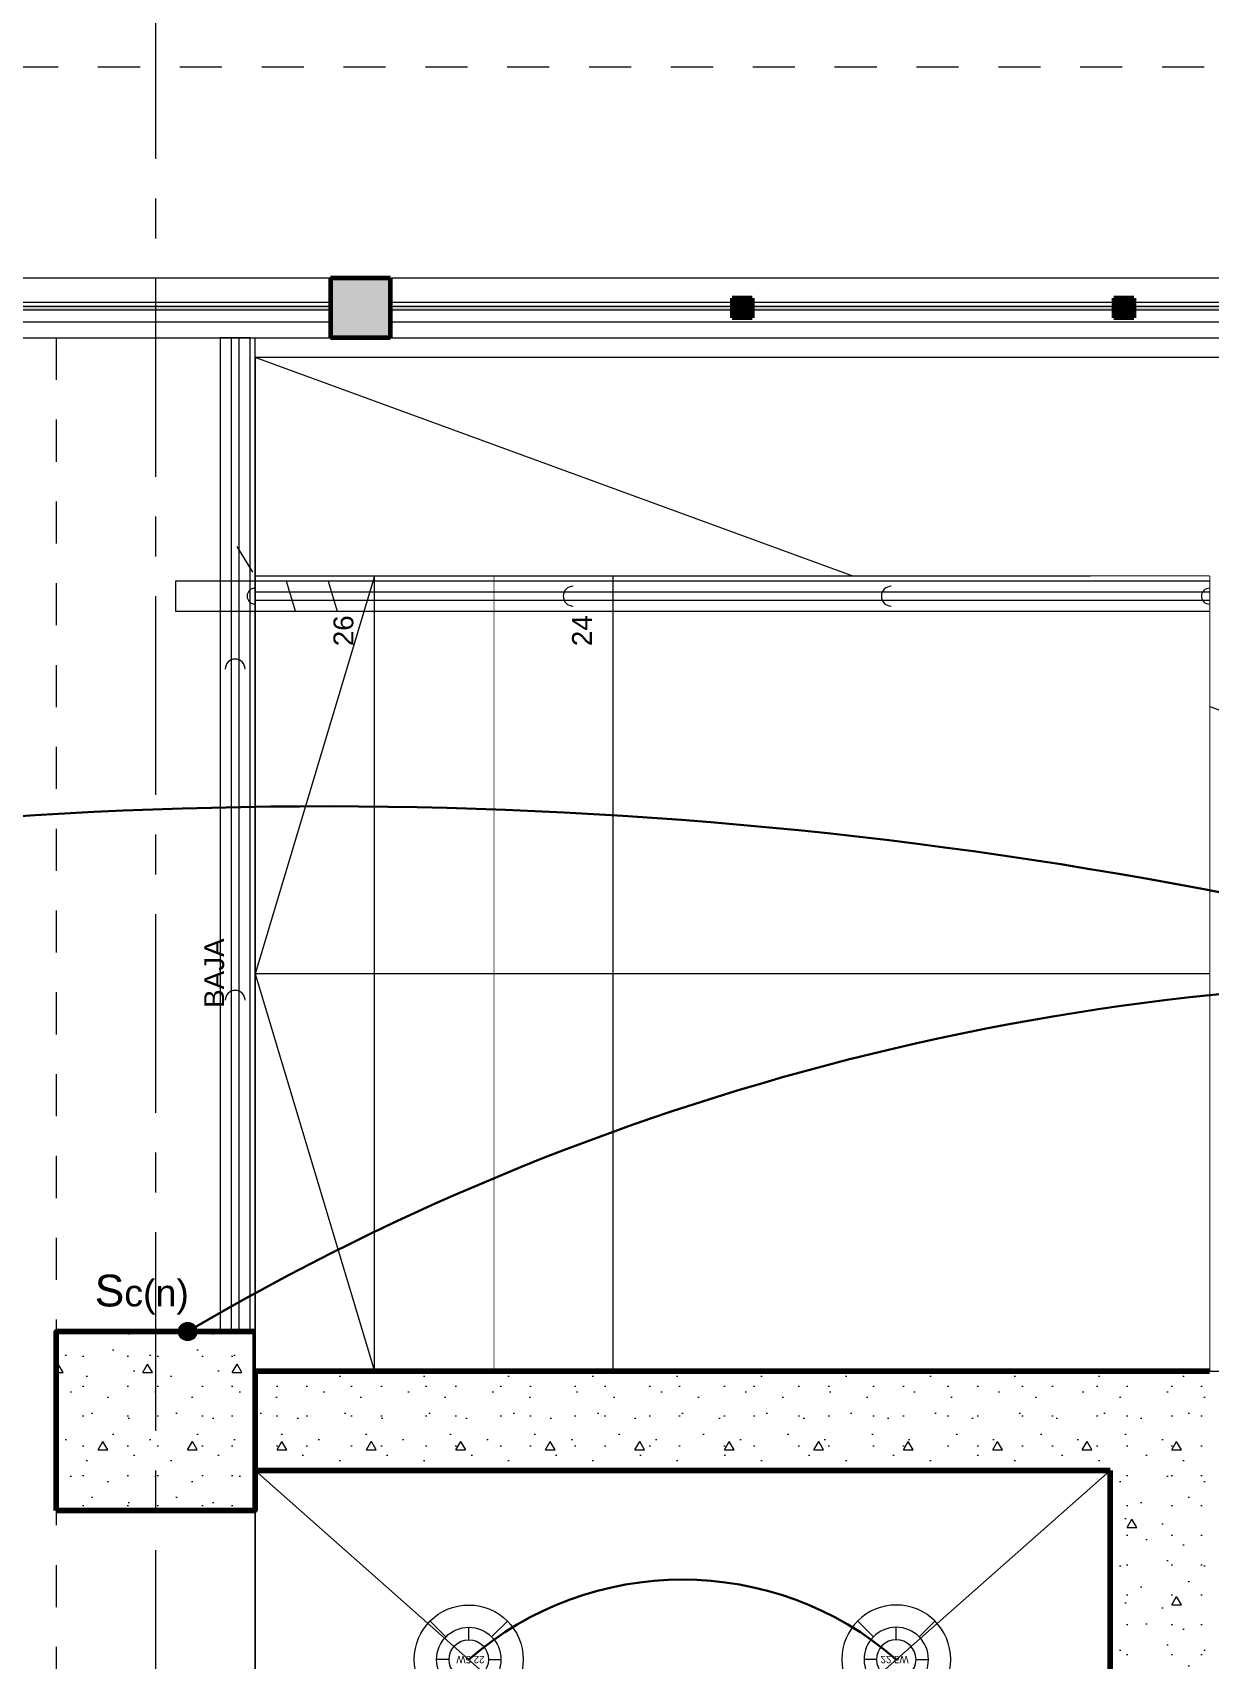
# Model space of a CAD drawing. Header units: inches. Extents: x -38 to 5698, y -33 to 92.
# Drawn here: x 485.51 to 488.47, y 24.025 to 28.118 of the extents above; entities that cross this region are included whole.
import ezdxf
from ezdxf.lldxf.tags import DXFTag

# ---------------------------------------------------------------- set-up
doc = ezdxf.new("R2010")
doc.units = ezdxf.units.IN
doc.header["$MEASUREMENT"] = 0
doc.set_wipeout_variables(frame=1)
for name, pattern in [('ACAD_ISO04W100', [30, 24, -3, 0, -3]), ('CONTINUA', [0]), ('Oculto', [0.15875, 0.105833, -0.052917]), ('Punto & Raya', [0.65, 0.5, -0.075, 0, -0.075]), ('Raya Pequeña', [0.141111, 0.070556, -0.070556]), ('Rayas', [0.282222, 0.141111, -0.141111]), ('Wipeout_Contour', [1, 0, -1])]:
    doc.linetypes.add(name, pattern=pattern)
for name, color, linetype, lineweight in [('00 IE CKTO TOMAS', 111, 'Rayas', 18), ('01 IE LUM LED EMP DN570B', 3, 'Continuous', 13), ('ALUMBRADO_PVC', 6, 'PVC1', 30), ('Cable Alumbrado', 150, 'Continuous', 30), ('Simb_Alumbrado', 140, 'CONTINUA', 30)]:
    doc.layers.add(name, color=color, linetype=linetype, lineweight=lineweight)
for name, color, linetype in [('02 _ ARQ _ ALB _ Ejes Generales', 7, 'Continuous'), ('02 _ ARQ _ ZON _ Espacio.3D', 7, 'Continuous'), ('08 _ STR _ EXT _ 06 Columnas', 7, 'Continuous'), ('08 _ STR _ EXT _ 07 Losa Aligerada', 7, 'Continuous'), ('08 _ STR _ EXT _ 11 Escaleras', 7, 'Continuous'), ('08 _ STR _ EXT _ 12 Ascensor', 7, 'Continuous'), ('Acabado - Muros', 7, 'Continuous'), ('Dibujo 2D - General', 7, 'Continuous'), ('Estructura - 04 MURO', 7, 'Continuous'), ('Interior - Escaleras & Barandillas', 7, 'Continuous')]:
    doc.layers.add(name, color=color, linetype=linetype)
doc.styles.add('Annotative', font='arial.ttf')
doc.styles.add('Estilo_Generado_3', font='arial.ttf')
doc.styles.add('{18b73a54-fa43-428c-adcb-c1c7bbdf2c84}', font='Simplex.shx')
tags = doc.linetypes.add('PVC1', pattern='A,1,-0.19772,["PVC",{18b73a54-fa43-428c-adcb-c1c7bbdf2c84},S=0.13,R=0,X=0,Y=-0.061851],-0.507647', length=1.705367).pattern_tags.tags
tags[6] = DXFTag(74, 10)
pattern_1 = [(0, (462.50006, 3e-09), (0, 0.3897114), [0.024375, -0.200625]), (0, (462.61256, 0.19486), (0, 0.3897114), [0.024375, -0.200625]), (60, (462.50006, 3e-09), (-0.3375, 0.1948557), [0.024375, -0.200625]), (60, (462.72506, 3e-09), (-0.3375, 0.1948557), [0.024375, -0.200625]), (120, (462.52444, 3e-09), (0.3375, 0.1948557), [0.024375, -0.200625]), (120, (462.74944, 3e-09), (0.3375, 0.1948557), [0.024375, -0.200625]), (0, (462.50006, 0.0375), (0, 0.075), [0, -0.075, 0, -0.1125]), (45, (462.53756, 0.0375), (-0.05303301, 0.05303301), [0, -0.05625, 0, -0.09375])]

# ---------------------------------------------------------------- blocks, each defined once
blk = doc.blocks.new('ii3t')
at = {"layer": 'Simb_Alumbrado', "lineweight": 5}
h = blk.add_hatch(color=3, dxfattribs=at)
edge = h.paths.add_edge_path()
edge.add_arc((0, 0), 0.0164, 0, 360)
blk.add_circle((0, 0), 0.0164, dxfattribs=at)
blk = doc.blocks.new('LUMINARIA 2')
at = {"layer": '01 IE LUM LED EMP DN570B'}
for p, q in [((-0.0939, 0.0936), (-0.1589, 0.1584)), ((0.0939, 0.0936), (0.1589, 0.1584)), ((-0.0939, -0.0936), (-0.1589, -0.1584)), ((0.0939, -0.0936), (0.1589, -0.1584))]:
    blk.add_line(p, q, dxfattribs=at)
at = {"layer": '01 IE LUM LED EMP DN570B', "ltscale": 0.4}
for p, q in [((0, 0.0813), (0, 0.1326)), ((-0.0813, 0), (-0.1326, 0)), ((0.0813, 0), (0.1326, 0)), ((0, -0.0813), (0, -0.1326))]:
    blk.add_line(p, q, dxfattribs=at)
at = {"layer": '01 IE LUM LED EMP DN570B'}
for radius in [0.2244, 0.1326]:
    blk.add_circle((0, 0), radius, dxfattribs=at)
at = {"layer": '01 IE LUM LED EMP DN570B', "ltscale": 0.4}
blk.add_circle((0, 0), 0.0813, dxfattribs=at)
at = {"layer": '01 IE LUM LED EMP DN570B', "color": 8, "linetype": 'ByBlock', "lineweight": 80, "insert": (-0.0649, 0.0156), "char_height": 0.03, "width": 0.178585, "attachment_point": 1}
blk.add_mtext('{\\C3;22.5W}', dxfattribs=at)

msp = doc.modelspace()

# ---------------------------------------------------------------- hatches: boundary and pattern name
at = {"layer": '08 _ STR _ EXT _ 06 Columnas', "linetype": 'Continuous', "lineweight": 9}
h = msp.add_hatch(dxfattribs=at)
h.set_pattern_fill('HORMIGÓN_EN_MASA_0002', style=0, pattern_type=2)
h.set_pattern_definition(pattern_1)
h.paths.add_polyline_path([(485.57, 24.4), (486.07, 24.4), (486.07, 24.85), (485.57, 24.85)])
at = {"layer": '08 _ STR _ EXT _ 12 Ascensor', "linetype": 'Continuous', "lineweight": 9}
h = msp.add_hatch(dxfattribs=at)
h.set_pattern_fill('HORMIGÓN_EN_MASA_0002', style=0, pattern_type=2)
h.set_pattern_definition(pattern_1)
h.paths.add_polyline_path([(488.22, 24.75), (486.07, 24.75), (486.07, 24.5), (488.22, 24.5)])
h = msp.add_hatch(dxfattribs=at)
h.set_pattern_fill('HORMIGÓN_EN_MASA_0002', style=0, pattern_type=2)
h.set_pattern_definition(pattern_1)
h.paths.add_polyline_path([(488.22, 24.5), (488.47, 24.75), (488.22, 24.75)])
h = msp.add_hatch(dxfattribs=at)
h.set_pattern_fill('HORMIGÓN_EN_MASA_0002', style=0, pattern_type=2)
h.set_pattern_definition(pattern_1)
h.paths.add_polyline_path([(488.22, 24.5), (488.47, 24.5), (488.47, 24.75)])
h = msp.add_hatch(dxfattribs=at)
h.set_pattern_fill('HORMIGÓN_EN_MASA_0002', style=0, pattern_type=2)
h.set_pattern_definition(pattern_1)
h.paths.add_polyline_path([(488.22, 24.5), (488.22, 22.6), (488.47, 22.6), (488.47, 24.5)])

# ---------------------------------------------------------------- linework, layer by layer
at = {"layer": '02 _ ARQ _ ZON _ Espacio.3D', "color": 254, "linetype": 'Continuous', "lineweight": 0, "flags": 128}
msp.add_lwpolyline([(506.57, 19.6), (483.38, 19.6), (483.38, 27.5), (506.57, 27.5)], dxfattribs=at)
msp.add_lwpolyline([(483.53, 19.75), (486.07, 19.75), (486.07, 22.25), (485.57, 22.25), (485.57, 22.7), (486.07, 22.7), (486.07, 24.4), (485.57, 24.4), (485.57, 24.85), (486.07, 24.85), (486.07, 27.3499), (483.53, 27.3499)], close=True, dxfattribs=at)
at = {"layer": '02 _ ARQ _ ZON _ Espacio.3D', "color": 255, "linetype": 'Continuous', "lineweight": 0, "flags": 128}
msp.add_lwpolyline([(486.07, 22.6), (488.22, 22.6), (488.22, 24.5), (486.07, 24.5)], close=True, dxfattribs=at)
at = {"layer": '08 _ STR _ EXT _ 06 Columnas', "color": 7, "linetype": 'Continuous', "lineweight": 80, "flags": 128}
msp.add_lwpolyline([(485.57, 24.4), (486.07, 24.4), (486.07, 24.85), (485.57, 24.85)], close=True, dxfattribs=at)
at = {"layer": '08 _ STR _ EXT _ 07 Losa Aligerada', "color": 254, "linetype": 'Continuous', "lineweight": 18, "flags": 128}
msp.add_lwpolyline([(506.57, 19.8), (506.57, 27.3), (486.07, 27.3), (486.07, 24.7758), (486.0701, 24.5), (486.07, 24.5), (486.07, 22.6), (486.0706, 22.6), (486.0707, 22.35), (486.07, 22.35), (486.07, 19.8)], close=True, dxfattribs=at)
at = {"layer": '08 _ STR _ EXT _ 12 Ascensor', "color": 7, "linetype": 'Continuous', "lineweight": 80, "flags": 128}
for points in [[(486.07, 24.75), (486.07, 24.5)], [(486.07, 24.5), (488.22, 24.5)], [(488.22, 24.5), (488.22, 22.6)]]:
    msp.add_lwpolyline(points, dxfattribs=at)
at = {"layer": 'ALUMBRADO_PVC', "linetype": 'PVC1', "ltscale": 0.4}
msp.add_arc((487.145, 23.4067), 0.8193, 48.9979, 131.0021, dxfattribs=at)
at = {"layer": 'Dibujo 2D - General', "color": 252, "linetype": 'ACAD_ISO04W100', "lineweight": 13}
msp.add_line((506.57, 19.8), (486.07, 27.3), dxfattribs=at)
at = {"layer": 'Dibujo 2D - General', "color": 252, "linetype": 'Continuous', "lineweight": 9}
for p, q in [((486.07, 22.6), (488.22, 24.5)), ((488.22, 22.6), (486.07, 24.5))]:
    msp.add_line(p, q, dxfattribs=at)
at = {"layer": 'Interior - Escaleras & Barandillas', "color": 161, "linetype": 'Continuous', "lineweight": 13}
msp.add_line((485.87, 26.7375), (485.87, 26.6625), dxfattribs=at)
at = {"layer": 'Interior - Escaleras & Barandillas', "color": 161, "linetype": 'Raya Pequeña', "lineweight": 13}
msp.add_line((485.87, 26.7375), (485.87, 26.6625), dxfattribs=at)
at = {"layer": 'Interior - Escaleras & Barandillas', "color": 161, "linetype": 'Continuous', "lineweight": 13, "flags": 128}
for points in [[(486.045, 26.5167, 1), (485.995, 26.5167, 1)], [(486.045, 25.6833, 1), (485.995, 25.6833, 1)]]:
    msp.add_lwpolyline(points, format="xyb", dxfattribs=at)

# ---------------------------------------------------------------- block references
at = {"layer": '01 IE LUM LED EMP DN570B', "yscale": 0.6105334384153049, "zscale": 0.6105334384153049}
for p, xscale, rotation in [((486.6075, 24.025), 0.6105334384153049, 179.9999999999863), ((487.6825, 24.025), -0.6105334384153049, 180)]:
    msp.add_blockref('LUMINARIA 2', p, dxfattribs=dict(at, xscale=xscale, rotation=rotation))
at = {"layer": 'Cable Alumbrado', "lineweight": 0, "xscale": 1.404578189384958, "yscale": 1.404578189384958, "zscale": 1.404578189384958}
msp.add_blockref('ii3t', (485.9005, 24.85), dxfattribs=at)

# ---------------------------------------------------------------- texts
at = {"layer": '00 IE CKTO TOMAS', "insert": (485.6667, 24.8928), "char_height": 0.08, "width": 0.768045, "attachment_point": 7, "style": 'Annotative'}
msp.add_mtext('S{\\H0.84375x;c(n)}', dxfattribs=at)
at = {"layer": '08 _ STR _ EXT _ 11 Escaleras', "color": 161, "lineweight": 13, "insert": (485.9676, 25.6643), "char_height": 0.05, "attachment_point": 4, "rotation": 90, "style": 'Estilo_Generado_3'}
msp.add_mtext('\\A1;{\\pql;\\fArial|b0|i0|c0|p34;BAJA}', dxfattribs=at)

# ---------------------------------------------------------------- next in the draw order: wipeouts: each hides what was drawn before it
at = {"color": 254, "linetype": 'Wipeout_Contour', "lineweight": 0, "ltscale": 16214.151594}
msp.add_wipeout([(484.73, 27.35), (506.57, 27.35), (506.57, 27.5), (484.73, 27.5)], dxfattribs=at).dxf.layer = 'Estructura - 04 MURO'

# ---------------------------------------------------------------- next in the draw order: linework, layer by layer
at = {"layer": 'Acabado - Muros', "color": 7, "linetype": 'Continuous', "lineweight": 60}
for p, q in [((486.41, 27.4999), (486.26, 27.4999)), ((486.41, 27.3499), (486.26, 27.3499))]:
    msp.add_line(p, q, dxfattribs=at)
at = {"layer": 'Dibujo 2D - General', "color": 252, "linetype": 'ACAD_ISO04W100', "lineweight": 13}
for p, q in [((506.42, 27.5), (483.53, 27.5)), ((483.53, 27.35), (506.57, 27.35))]:
    msp.add_line(p, q, dxfattribs=at)
at = {"layer": 'Dibujo 2D - General', "color": 252, "linetype": 'Oculto', "lineweight": 13}
msp.add_line((485.57, 27.35), (485.57, 19.75), dxfattribs=at)
at = {"layer": 'Dibujo 2D - General', "color": 7, "linetype": 'Oculto', "lineweight": 13}
msp.add_lwpolyline([(482.88, 19.0689), (506.57, 19.0689), (506.57, 28.0309), (482.88, 28.0309)], close=True, dxfattribs=at)
at = {"layer": 'Dibujo 2D - General', "color": 7, "linetype": 'ACAD_ISO04W100', "lineweight": 13}
msp.add_lwpolyline([(486.26, 27.5), (486.41, 27.5), (486.41, 27.35), (486.26, 27.35)], close=True, dxfattribs=at)
at = {"layer": 'Estructura - 04 MURO', "color": 7, "linetype": 'Continuous', "lineweight": 13, "flags": 128}
for points in [[(506.57, 27.5), (484.73, 27.5)], [(484.73, 27.35), (506.57, 27.35)]]:
    msp.add_lwpolyline(points, dxfattribs=at)
at = {"layer": 'Interior - Escaleras & Barandillas', "color": 161, "linetype": 'Continuous', "lineweight": 13, "flags": 128}
msp.add_lwpolyline([(485.9825, 24.85), (486.0575, 24.85), (486.0575, 27.35), (485.9825, 27.35)], close=True, dxfattribs=at)
for points in [[(486.0103, 27.35), (486.0103, 24.85)], [(486.0298, 24.85), (486.0298, 27.35)]]:
    msp.add_lwpolyline(points, dxfattribs=at)

# ---------------------------------------------------------------- next in the draw order: wipeouts: each hides what was drawn before it
at = {"color": 254, "linetype": 'Wipeout_Contour', "lineweight": 0, "ltscale": 3313.920002}
msp.add_wipeout([(486.37, 24.75), (486.67, 24.75), (486.67, 26.75), (486.37, 26.75)], dxfattribs=at).dxf.layer = '08 _ STR _ EXT _ 11 Escaleras'
at = {"color": 254, "linetype": 'Wipeout_Contour', "lineweight": 0, "ltscale": 24262.337573}
msp.add_wipeout([(485.375, 27.3999), (485.375, 27.3899), (486.26, 27.3899), (486.26, 27.4399), (485.4, 27.4399), (485.4, 27.3999)], dxfattribs=at).dxf.layer = 'Acabado - Muros'
at = {"color": 254, "linetype": 'Wipeout_Contour', "lineweight": 0, "ltscale": 32365.295536}
msp.add_wipeout([(487.295, 27.3999), (487.295, 27.3899), (488.255, 27.3899), (488.255, 27.3999), (488.23, 27.3999), (488.23, 27.4399), (487.32, 27.4399), (487.32, 27.3999)], dxfattribs=at).dxf.layer = 'Acabado - Muros'

# ---------------------------------------------------------------- next in the draw order: hatches: boundary and pattern name
at = {"layer": 'Acabado - Muros', "linetype": 'Continuous', "lineweight": 9}
for points in [[(486.26, 27.4299), (485.4, 27.4299), (485.4, 27.4199), (486.26, 27.4199)], [(488.23, 27.4299), (487.32, 27.4299), (487.32, 27.4199), (488.23, 27.4199)]]:
    msp.add_hatch(color=250, dxfattribs=at).paths.add_polyline_path(points)

# ---------------------------------------------------------------- next in the draw order: linework, layer by layer
at = {"layer": '02 _ ARQ _ ALB _ Ejes Generales', "color": 251, "linetype": 'Punto & Raya', "lineweight": 13}
msp.add_line((485.82, 45.9), (485.82, 2.05), dxfattribs=at)
at = {"layer": 'Acabado - Muros', "color": 7, "linetype": 'Continuous', "lineweight": 60}
for p, q in [((486.26, 27.4999), (486.26, 27.3499)), ((487.32, 27.4499), (487.32, 27.3999)), ((488.23, 27.4499), (488.23, 27.3999))]:
    msp.add_line(p, q, dxfattribs=at)
at = {"layer": 'Acabado - Muros', "color": 251, "linetype": 'Continuous', "lineweight": 13, "flags": 128}
for points in [[(485.4, 27.4399), (486.26, 27.4399)], [(487.32, 27.4399), (488.23, 27.4399)], [(484.78, 27.3899), (486.26, 27.3899)]]:
    msp.add_lwpolyline(points, dxfattribs=at)
at = {"layer": 'Acabado - Muros', "color": 7, "linetype": 'Continuous', "lineweight": 13, "flags": 128}
for points in [[(486.26, 27.4299), (486.26, 27.4199), (485.4, 27.4199), (485.4, 27.4299)], [(488.23, 27.4299), (488.23, 27.4199), (487.32, 27.4199), (487.32, 27.4299)]]:
    msp.add_lwpolyline(points, close=True, dxfattribs=at)

# ---------------------------------------------------------------- next in the draw order: wipeouts: each hides what was drawn before it
at = {"color": 254, "linetype": 'Wipeout_Contour', "lineweight": 0, "ltscale": 3316.918476}
msp.add_wipeout([(488.47, 26.75), (486.07, 26.75), (486.07, 24.75), (488.47, 24.75)], dxfattribs=at).dxf.layer = '08 _ STR _ EXT _ 11 Escaleras'
at = {"color": 254, "linetype": 'Wipeout_Contour', "lineweight": 0, "ltscale": 24268.33043}
msp.add_wipeout([(486.41, 27.4399), (486.41, 27.3899), (487.295, 27.3899), (487.295, 27.3999), (487.27, 27.3999), (487.27, 27.4399)], dxfattribs=at).dxf.layer = 'Acabado - Muros'
at = {"color": 254, "linetype": 'Wipeout_Contour', "lineweight": 0, "ltscale": 24279.617179}
msp.add_wipeout([(488.255, 27.3999), (488.255, 27.3899), (489.14, 27.3899), (489.14, 27.4399), (488.28, 27.4399), (488.28, 27.3999)], dxfattribs=at).dxf.layer = 'Acabado - Muros'

# ---------------------------------------------------------------- next in the draw order: hatches: boundary and pattern name
at = {"layer": 'Acabado - Muros', "linetype": 'Continuous', "lineweight": 0}
for points in [[(486.41, 27.3499), (486.41, 27.4999), (486.26, 27.4999), (486.26, 27.3499)], [(487.32, 27.3999), (487.32, 27.4499), (487.27, 27.4499), (487.27, 27.3999)], [(488.28, 27.3999), (488.28, 27.4499), (488.23, 27.4499), (488.23, 27.3999)]]:
    msp.add_hatch(color=254, dxfattribs=at).paths.add_polyline_path(points)
at = {"layer": 'Acabado - Muros', "linetype": 'Continuous', "lineweight": 9}
for points in [[(487.27, 27.4299), (486.41, 27.4299), (486.41, 27.4199), (487.27, 27.4199)], [(489.14, 27.4299), (488.28, 27.4299), (488.28, 27.4199), (489.14, 27.4199)]]:
    msp.add_hatch(color=250, dxfattribs=at).paths.add_polyline_path(points)

# ---------------------------------------------------------------- next in the draw order: linework, layer by layer
at = {"layer": '08 _ STR _ EXT _ 11 Escaleras', "color": 161, "linetype": 'ACAD_ISO04W100', "lineweight": 13}
for p, q in [((487.27, 24.75), (487.27, 26.75)), ((487.57, 26.75), (487.57, 24.75)), ((487.87, 24.75), (487.87, 26.75))]:
    msp.add_line(p, q, dxfattribs=at)
at = {"layer": 'Acabado - Muros', "color": 7, "linetype": 'Continuous', "lineweight": 60}
for p, q in [((486.41, 27.4999), (486.41, 27.3499)), ((487.27, 27.4499), (487.27, 27.3999)), ((487.32, 27.4499), (487.27, 27.4499)), ((488.28, 27.4499), (488.23, 27.4499)), ((488.28, 27.4499), (488.28, 27.3999)), ((487.32, 27.3999), (487.27, 27.3999)), ((488.28, 27.3999), (488.23, 27.3999))]:
    msp.add_line(p, q, dxfattribs=at)
at = {"layer": 'Acabado - Muros', "color": 251, "linetype": 'Continuous', "lineweight": 13, "flags": 128}
for points in [[(486.41, 27.4399), (487.27, 27.4399)], [(488.28, 27.4399), (489.14, 27.4399)], [(486.41, 27.3899), (489.14, 27.3899)]]:
    msp.add_lwpolyline(points, dxfattribs=at)
at = {"layer": 'Acabado - Muros', "color": 7, "linetype": 'Continuous', "lineweight": 13, "flags": 128}
for points in [[(487.27, 27.4299), (487.27, 27.4199), (486.41, 27.4199), (486.41, 27.4299)], [(489.14, 27.4299), (489.14, 27.4199), (488.28, 27.4199), (488.28, 27.4299)]]:
    msp.add_lwpolyline(points, close=True, dxfattribs=at)

# ---------------------------------------------------------------- next in the draw order: texts
at = {"layer": '08 _ STR _ EXT _ 11 Escaleras', "color": 161, "lineweight": 13, "char_height": 0.05, "attachment_point": 4, "rotation": 90, "style": 'Estilo_Generado_3'}
for s, insert in [('\\A1;{\\pql;\\fArial|b0|i0|c0|p34;25}', (486.5926, 26.5741)), ('\\A1;{\\pql;\\fArial|b0|i0|c0|p34;22}', (487.4922, 26.5741))]:
    msp.add_mtext(s, dxfattribs=dict(at, insert=insert))

# ---------------------------------------------------------------- next in the draw order: wipeouts: each hides what was drawn before it
at = {"color": 254, "linetype": 'Wipeout_Contour', "lineweight": 0, "ltscale": 3312.720583}
msp.add_wipeout([(486.07, 24.75), (486.37, 24.75), (486.37, 26.75), (486.07, 26.75)], dxfattribs=at).dxf.layer = '08 _ STR _ EXT _ 11 Escaleras'
at = {"color": 254, "linetype": 'Wipeout_Contour', "lineweight": 0, "ltscale": 3315.119421}
msp.add_wipeout([(486.67, 24.75), (486.97, 24.75), (486.97, 26.75), (486.67, 26.75)], dxfattribs=at).dxf.layer = '08 _ STR _ EXT _ 11 Escaleras'
at = {"color": 254, "linetype": 'Wipeout_Contour', "lineweight": 0, "ltscale": 3321.116525}
msp.add_wipeout([(488.47, 26.75), (488.17, 26.75), (488.17, 24.75), (488.47, 24.75)], dxfattribs=at).dxf.layer = '08 _ STR _ EXT _ 11 Escaleras'

# ---------------------------------------------------------------- next in the draw order: linework, layer by layer
at = {"layer": '08 _ STR _ EXT _ 11 Escaleras', "color": 161, "linetype": 'ACAD_ISO04W100', "lineweight": 13}
for p, q in [((486.07, 26.75), (486.07, 24.75)), ((486.37, 24.75), (486.37, 26.75)), ((486.67, 24.75), (486.67, 26.75)), ((486.97, 26.75), (486.97, 24.75)), ((486.07, 25.75), (486.37, 24.75))]:
    msp.add_line(p, q, dxfattribs=at)
at = {"layer": '08 _ STR _ EXT _ 11 Escaleras', "color": 161, "linetype": 'Raya Pequeña', "lineweight": 13}
msp.add_line((488.3303, 24.75), (488.3303, 26.75), dxfattribs=at)
at = {"layer": '08 _ STR _ EXT _ 11 Escaleras', "color": 161, "linetype": 'Continuous', "lineweight": 13}
msp.add_line((488.47, 26.75), (488.47, 25.1897), dxfattribs=at)
at = {"layer": '08 _ STR _ EXT _ 11 Escaleras', "color": 167, "linetype": 'Continuous', "lineweight": 18}
for p, q in [((488.47, 26.75), (488.47, 24.75)), ((488.47, 24.75), (488.47, 26.75))]:
    msp.add_line(p, q, dxfattribs=at)

# ---------------------------------------------------------------- next in the draw order: texts
at = {"layer": '08 _ STR _ EXT _ 11 Escaleras', "color": 161, "lineweight": 13, "insert": (488.3926, 26.5741), "char_height": 0.05, "attachment_point": 4, "rotation": 90, "style": 'Estilo_Generado_3'}
msp.add_mtext('\\A1;{\\pql;\\fArial|b0|i0|c0|p34;19}', dxfattribs=at)

# ---------------------------------------------------------------- next in the draw order: wipeouts: each hides what was drawn before it
at = {"color": 254, "linetype": 'Wipeout_Contour', "lineweight": 0, "ltscale": 3319.917103}
msp.add_wipeout([(487.87, 26.75), (487.87, 24.75), (488.17, 24.75), (488.17, 26.75)], dxfattribs=at).dxf.layer = '08 _ STR _ EXT _ 11 Escaleras'

# ---------------------------------------------------------------- next in the draw order: linework, layer by layer
at = {"layer": '08 _ STR _ EXT _ 11 Escaleras', "color": 161, "linetype": 'ACAD_ISO04W100', "lineweight": 13}
msp.add_line((488.17, 26.75), (488.17, 24.75), dxfattribs=at)
at = {"layer": '08 _ STR _ EXT _ 11 Escaleras', "color": 167, "linetype": 'Continuous', "lineweight": 18}
for p in [(488.47, 26.75), (488.17, 24.75)]:
    msp.add_line(p, (488.17, 26.75), dxfattribs=at)

# ---------------------------------------------------------------- next in the draw order: texts
at = {"layer": '08 _ STR _ EXT _ 11 Escaleras', "color": 161, "lineweight": 13, "insert": (488.0926, 26.5741), "char_height": 0.05, "attachment_point": 4, "rotation": 90, "style": 'Estilo_Generado_3'}
msp.add_mtext('\\A1;{\\pql;\\fArial|b0|i0|c0|p34;20}', dxfattribs=at)

# ---------------------------------------------------------------- next in the draw order: wipeouts: each hides what was drawn before it
at = {"color": 254, "linetype": 'Wipeout_Contour', "lineweight": 0, "ltscale": 3318.717682}
msp.add_wipeout([(487.57, 24.75), (487.87, 24.75), (487.87, 26.75), (487.57, 26.75)], dxfattribs=at).dxf.layer = '08 _ STR _ EXT _ 11 Escaleras'

# ---------------------------------------------------------------- next in the draw order: linework, layer by layer
at = {"layer": '08 _ STR _ EXT _ 11 Escaleras', "color": 167, "linetype": 'Continuous', "lineweight": 18}
msp.add_line((487.87, 24.75), (487.87, 26.75), dxfattribs=at)

# ---------------------------------------------------------------- next in the draw order: texts
at = {"layer": '08 _ STR _ EXT _ 11 Escaleras', "color": 161, "lineweight": 13, "insert": (487.7922, 26.5741), "char_height": 0.05, "attachment_point": 4, "rotation": 90, "style": 'Estilo_Generado_3'}
msp.add_mtext('\\A1;{\\pql;\\fArial|b0|i0|c0|p34;21}', dxfattribs=at)

# ---------------------------------------------------------------- next in the draw order: wipeouts: each hides what was drawn before it
at = {"color": 254, "linetype": 'Wipeout_Contour', "lineweight": 0, "ltscale": 3317.518262}
msp.add_wipeout([(487.27, 24.75), (487.57, 24.75), (487.57, 26.75), (487.27, 26.75)], dxfattribs=at).dxf.layer = '08 _ STR _ EXT _ 11 Escaleras'

# ---------------------------------------------------------------- next in the draw order: linework, layer by layer
at = {"layer": '08 _ STR _ EXT _ 11 Escaleras', "color": 167, "linetype": 'Continuous', "lineweight": 18}
msp.add_line((487.57, 26.75), (487.57, 24.75), dxfattribs=at)

# ---------------------------------------------------------------- next in the draw order: wipeouts: each hides what was drawn before it
at = {"color": 254, "linetype": 'Wipeout_Contour', "lineweight": 0, "ltscale": 3316.318841}
msp.add_wipeout([(486.97, 24.75), (487.27, 24.75), (487.27, 26.75), (486.97, 26.75)], dxfattribs=at).dxf.layer = '08 _ STR _ EXT _ 11 Escaleras'

# ---------------------------------------------------------------- next in the draw order: linework, layer by layer
at = {"layer": '08 _ STR _ EXT _ 11 Escaleras', "color": 161, "linetype": 'ACAD_ISO04W100', "lineweight": 13}
for p, q in [((488.47, 26.75), (486.07, 26.75)), ((486.07, 24.75), (490.47, 24.75))]:
    msp.add_line(p, q, dxfattribs=at)
at = {"layer": '08 _ STR _ EXT _ 11 Escaleras', "color": 167, "linetype": 'Continuous', "lineweight": 18}
msp.add_line((487.27, 24.75), (487.27, 26.75), dxfattribs=at)

# ---------------------------------------------------------------- next in the draw order: texts
at = {"layer": '08 _ STR _ EXT _ 11 Escaleras', "color": 161, "lineweight": 13, "insert": (487.1926, 26.5741), "char_height": 0.05, "attachment_point": 4, "rotation": 90, "style": 'Estilo_Generado_3'}
msp.add_mtext('\\A1;{\\pql;\\fArial|b0|i0|c0|p34;23}', dxfattribs=at)

# ---------------------------------------------------------------- next in the draw order: wipeouts: each hides what was drawn before it
at = {"color": 254, "linetype": 'Wipeout_Contour', "lineweight": 0, "ltscale": 3315.119421}
msp.add_wipeout([(486.67, 26.75), (486.67, 24.75), (486.97, 24.75), (486.97, 26.75)], dxfattribs=at).dxf.layer = '08 _ STR _ EXT _ 11 Escaleras'

# ---------------------------------------------------------------- next in the draw order: linework, layer by layer
at = {"layer": '08 _ STR _ EXT _ 11 Escaleras', "color": 167, "linetype": 'Continuous', "lineweight": 18}
msp.add_line((486.67, 26.75), (486.67, 24.75), dxfattribs=at)
at = {"layer": '08 _ STR _ EXT _ 11 Escaleras', "color": 161, "linetype": 'ACAD_ISO04W100', "lineweight": 13}
msp.add_line((488.47, 25.75), (486.07, 25.75), dxfattribs=at)
at = {"layer": 'Interior - Escaleras & Barandillas', "color": 161, "linetype": 'Continuous', "lineweight": 13, "flags": 128}
msp.add_lwpolyline([(486.87, 26.725, 1), (486.87, 26.675, 1)], format="xyb", dxfattribs=at)

# ---------------------------------------------------------------- next in the draw order: texts
at = {"layer": '08 _ STR _ EXT _ 11 Escaleras', "color": 161, "lineweight": 13, "insert": (486.8922, 26.5741), "char_height": 0.05, "attachment_point": 4, "rotation": 90, "style": 'Estilo_Generado_3'}
msp.add_mtext('\\A1;{\\pql;\\fArial|b0|i0|c0|p34;24}', dxfattribs=at)

# ---------------------------------------------------------------- next in the draw order: wipeouts: each hides what was drawn before it
at = {"color": 254, "linetype": 'Wipeout_Contour', "lineweight": 0, "ltscale": 3312.720583}
msp.add_wipeout([(486.07, 26.75), (486.07, 24.75), (486.37, 24.75), (486.37, 26.75)], dxfattribs=at).dxf.layer = '08 _ STR _ EXT _ 11 Escaleras'

# ---------------------------------------------------------------- next in the draw order: linework, layer by layer
at = {"layer": '08 _ STR _ EXT _ 11 Escaleras', "color": 161, "linetype": 'ACAD_ISO04W100', "lineweight": 13}
msp.add_line((486.37, 26.75), (486.07, 25.75), dxfattribs=at)
at = {"layer": '08 _ STR _ EXT _ 11 Escaleras', "color": 161, "linetype": 'Continuous', "lineweight": 13}
for p, q in [((488.47, 26.75), (486.07, 26.75)), ((486.07, 26.75), (486.07, 24.75)), ((486.07, 24.75), (488.47, 24.75))]:
    msp.add_line(p, q, dxfattribs=at)
at = {"layer": '08 _ STR _ EXT _ 11 Escaleras', "color": 167, "linetype": 'Continuous', "lineweight": 18}
msp.add_line((486.07, 26.75), (486.07, 24.75), dxfattribs=at)
at = {"layer": 'Interior - Escaleras & Barandillas', "color": 161, "linetype": 'Continuous', "lineweight": 13}
for p, q in [((486.0244, 26.8247), (486.0635, 26.7607)), ((486.2538, 26.7375), (486.2763, 26.6625)), ((488.47, 26.7098), (486.07, 26.7098)), ((486.07, 26.7098), (486.07, 26.6903))]:
    msp.add_line(p, q, dxfattribs=at)
at = {"layer": 'Interior - Escaleras & Barandillas', "color": 161, "linetype": 'Raya Pequeña', "lineweight": 13}
for p, q in [((486.1494, 26.7375), (485.87, 26.7375)), ((486.1719, 26.6625), (486.1494, 26.7375)), ((485.87, 26.6625), (486.1719, 26.6625))]:
    msp.add_line(p, q, dxfattribs=at)
at = {"layer": 'Interior - Escaleras & Barandillas', "color": 167, "linetype": 'Continuous', "lineweight": 18, "flags": 128}
msp.add_lwpolyline([(486.07, 26.72, 1), (486.07, 26.68, 1)], format="xyb", dxfattribs=at)
at = {"layer": 'Interior - Escaleras & Barandillas', "color": 161, "linetype": 'Raya Pequeña', "lineweight": 13, "flags": 128}
msp.add_lwpolyline([(486.07, 26.72, 1), (486.07, 26.68, 1)], format="xyb", dxfattribs=at)
msp.add_lwpolyline([(486.1577, 26.7098), (486.07, 26.7098), (486.07, 26.6903), (486.1636, 26.6903)], dxfattribs=at)

# ---------------------------------------------------------------- next in the draw order: texts
at = {"layer": '08 _ STR _ EXT _ 11 Escaleras', "color": 161, "lineweight": 13, "insert": (486.2926, 26.5741), "char_height": 0.05, "attachment_point": 4, "rotation": 90, "style": 'Estilo_Generado_3'}
msp.add_mtext('\\A1;{\\pql;\\fArial|b0|i0|c0|p34;26}', dxfattribs=at)

# ---------------------------------------------------------------- next in the draw order: wipeouts: each hides what was drawn before it
at = {"color": 254, "linetype": 'Wipeout_Contour', "lineweight": 0, "ltscale": 3313.920002}
msp.add_wipeout([(486.37, 26.75), (486.37, 24.75), (486.67, 24.75), (486.67, 26.75)], dxfattribs=at).dxf.layer = '08 _ STR _ EXT _ 11 Escaleras'
at = {"color": 254, "linetype": 'Wipeout_Contour', "lineweight": 0, "ltscale": 3316.318841}
msp.add_wipeout([(487.27, 26.75), (486.97, 26.75), (486.97, 24.75), (487.27, 24.75)], dxfattribs=at).dxf.layer = '08 _ STR _ EXT _ 11 Escaleras'
at = {"color": 254, "linetype": 'Wipeout_Contour', "lineweight": 0, "ltscale": 3321.116525}
msp.add_wipeout([(488.47, 26.75), (488.17, 26.75), (488.17, 24.75), (488.47, 24.75)], dxfattribs=at).dxf.layer = '08 _ STR _ EXT _ 11 Escaleras'

# ---------------------------------------------------------------- next in the draw order: linework, layer by layer
at = {"layer": '08 _ STR _ EXT _ 11 Escaleras', "color": 167, "linetype": 'Continuous', "lineweight": 18}
for p, q in [((486.37, 26.75), (486.07, 25.75)), ((486.37, 24.75), (486.37, 26.75)), ((486.97, 26.75), (486.97, 24.75)), ((486.07, 25.75), (486.37, 24.75)), ((488.17, 24.75), (490.47, 24.75))]:
    msp.add_line(p, q, dxfattribs=at)
at = {"layer": 'Interior - Escaleras & Barandillas', "color": 167, "linetype": 'Continuous', "lineweight": 18, "flags": 128}
msp.add_lwpolyline([(488.47, 26.72, 1), (488.47, 26.68, 1)], format="xyb", dxfattribs=at)

# ---------------------------------------------------------------- next in the draw order: wipeouts: each hides what was drawn before it
at = {"color": 254, "linetype": 'Wipeout_Contour', "lineweight": 0, "ltscale": 3319.917103}
msp.add_wipeout([(487.87, 26.75), (487.87, 24.75), (488.17, 24.75), (488.17, 26.75)], dxfattribs=at).dxf.layer = '08 _ STR _ EXT _ 11 Escaleras'

# ---------------------------------------------------------------- next in the draw order: linework, layer by layer
at = {"layer": 'Interior - Escaleras & Barandillas', "color": 161, "linetype": 'Continuous', "lineweight": 13}
msp.add_line((485.87, 26.6625), (488.47, 26.6625), dxfattribs=at)

# ---------------------------------------------------------------- next in the draw order: wipeouts: each hides what was drawn before it
at = {"color": 254, "linetype": 'Wipeout_Contour', "lineweight": 0, "ltscale": 3317.518261}
msp.add_wipeout([(487.27, 26.75), (487.27, 24.75), (487.57, 24.75), (487.57, 26.75)], dxfattribs=at).dxf.layer = '08 _ STR _ EXT _ 11 Escaleras'

# ---------------------------------------------------------------- next in the draw order: wipeouts: each hides what was drawn before it
at = {"color": 254, "linetype": 'Wipeout_Contour', "lineweight": 0, "ltscale": 3318.717682}
msp.add_wipeout([(487.57, 26.75), (487.57, 24.75), (487.87, 24.75), (487.87, 26.75)], dxfattribs=at).dxf.layer = '08 _ STR _ EXT _ 11 Escaleras'

# ---------------------------------------------------------------- next in the draw order: linework, layer by layer
at = {"layer": '08 _ STR _ EXT _ 11 Escaleras', "color": 167, "linetype": 'Continuous', "lineweight": 18}
for p, q in [((488.17, 26.75), (486.07, 26.75)), ((488.47, 25.75), (486.07, 25.75)), ((486.07, 24.75), (488.17, 24.75))]:
    msp.add_line(p, q, dxfattribs=at)
at = {"layer": '08 _ STR _ EXT _ 12 Ascensor', "color": 7, "linetype": 'Continuous', "lineweight": 80}
msp.add_line((488.47, 24.75), (486.07, 24.75), dxfattribs=at)
at = {"layer": 'ALUMBRADO_PVC', "linetype": 'PVC1', "ltscale": 0.4}
for centre, radius, start, end in [((486.2449, 14.3531), 11.8182, 74.16324, 97.12682), ((489.1367, 19.3495), 6.3819, 87.00595, 120.47001)]:
    msp.add_arc(centre, radius, start, end, dxfattribs=at)
at = {"layer": 'Interior - Escaleras & Barandillas', "color": 161, "linetype": 'Continuous', "lineweight": 13}
for p, q in [((488.47, 26.7375), (485.87, 26.7375)), ((488.47, 26.7375), (486.2538, 26.7375)), ((486.07, 26.6903), (488.47, 26.6903)), ((488.47, 26.7098), (486.2621, 26.7098)), ((486.268, 26.6903), (488.47, 26.6903)), ((486.2763, 26.6625), (488.47, 26.6625))]:
    msp.add_line(p, q, dxfattribs=at)
at = {"layer": 'Interior - Escaleras & Barandillas', "color": 161, "linetype": 'Continuous', "lineweight": 13, "flags": 128}
msp.add_lwpolyline([(487.67, 26.725, 1), (487.67, 26.675, 1)], format="xyb", dxfattribs=at)

doc.saveas('drawing.dxf')
